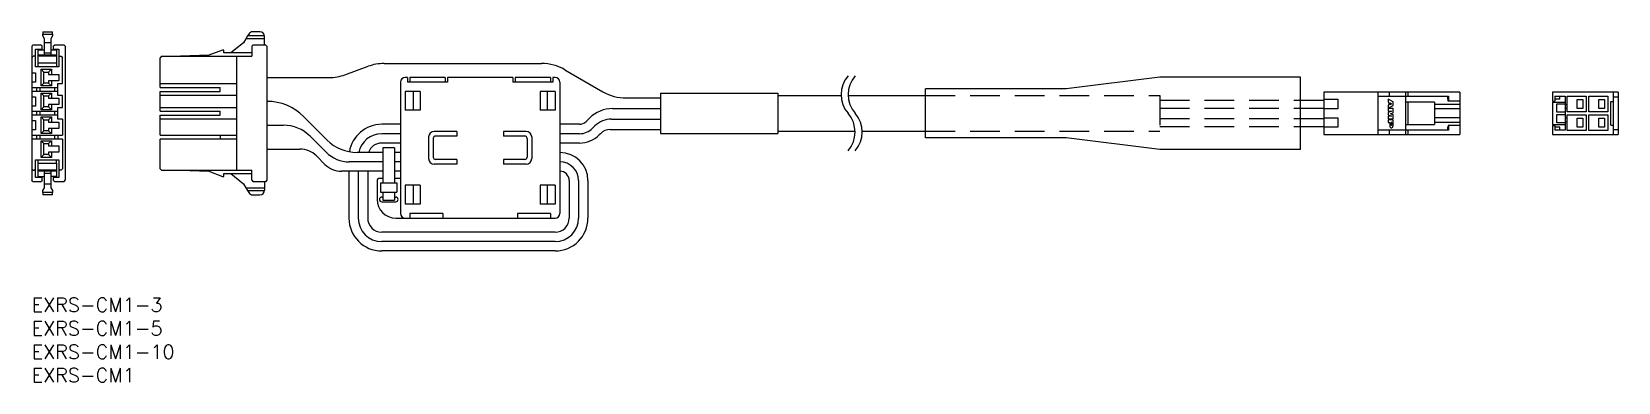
# Model space of a CAD drawing. Extents: x 0 to 339, y -18 to 57.
import ezdxf

# ---------------------------------------------------------------- set-up
doc = ezdxf.new("R2010")
doc.units = 0
doc.header["$LTSCALE"] = 0.5
doc.linetypes.add('DASHED', pattern=[19.05, 12.7, -6.35])
for name, color, linetype in [('MSM_CONTINUOUS', 7, 'CONTINUOUS'), ('MSM_DASHED', 4, 'DASHED'), ('MSM_NARROW', 5, 'CONTINUOUS'), ('MSM_PART_NUMBER', 7, 'CONTINUOUS')]:
    doc.layers.add(name, color=color, linetype=linetype)
doc.styles.get("Standard").update_dxf_attribs({"font": 'txt.shx', "height": 1, "bigfont": 'bigfont.shx'})

# ---------------------------------------------------------------- blocks, each defined once
blk = doc.blocks.new('*U2')
at = {"layer": 'MSM_PART_NUMBER'}
blk.add_text('EXRS-CM1-3', height=3, dxfattribs=at).set_placement((0, -3))
blk = doc.blocks.new('*U3')
at = {"layer": 'MSM_PART_NUMBER'}
blk.add_text('EXRS-CM1-5', height=3, dxfattribs=at).set_placement((0, -8))
blk = doc.blocks.new('*U4')
at = {"layer": 'MSM_PART_NUMBER'}
blk.add_text('EXRS-CM1-10', height=3, dxfattribs=at).set_placement((0, -13))
blk = doc.blocks.new('*U5')
at = {"layer": 'MSM_PART_NUMBER'}
blk.add_text('EXRS-CM1', height=3, dxfattribs=at).set_placement((0, -18))

msp = doc.modelspace()

# ---------------------------------------------------------------- linework, layer by layer
at = {"layer": 'MSM_CONTINUOUS'}
for p, q in [((2.4, 56.74), (4.4, 56.74)), ((2.4, 56.74), (2.4, 56.26)), ((2.4, 55.84), (2.4, 56.26)), ((2.4, 56.26), (4.4, 56.26)), ((2.7, 55.24), (2.4, 55.84)), ((2.7, 51.72), (2.7, 55.24)), ((4.1, 54.36), (2.7, 54.36)), ((4.4, 55.84), (4.1, 55.24)), ((4.1, 55.24), (4.1, 51.72)), ((4.4, 56.26), (4.4, 56.74)), ((4.4, 56.26), (4.4, 55.84)), ((45.18, 54.36), (42.48, 52.22)), ((45.71, 55.24), (45.18, 54.36)), ((46.07, 55.84), (45.71, 55.24)), ((49.68, 55.24), (45.71, 55.24)), ((46.32, 56.26), (46.07, 55.84)), ((49.67, 55.84), (46.07, 55.84)), ((48.68, 56.74), (47.18, 56.74)), ((49.68, 53.94), (49.68, 55.74)), ((0.3, 53.94), (0, 53.64)), ((0, 53.64), (0, 25.06)), ((0, 51.21), (0.3, 51.51)), ((0.3, 53.94), (1.9, 53.94)), ((0.8, 51.51), (0.3, 51.51)), ((0.8, 49.27), (0.8, 53.02)), ((0.8, 53.02), (2.2, 53.02)), ((2.7, 52.82), (1.3, 52.82)), ((1.3, 52.82), (1.3, 51.72)), ((5.25, 51.72), (1.3, 51.72)), ((1.3, 51.72), (1.3, 51.51)), ((5.25, 51.51), (1.3, 51.51)), ((1.3, 51.51), (1.3, 50.01)), ((2.2, 53.64), (1.9, 53.94)), ((2.2, 53.02), (2.2, 53.64)), ((2.7, 52.22), (4.1, 52.22)), ((5.25, 52.82), (4.1, 52.82)), ((4.6, 53.64), (4.9, 53.94)), ((4.6, 53.64), (4.6, 53.02)), ((4.6, 53.02), (5.75, 53.02)), ((4.9, 53.94), (6.85, 53.94)), ((5.25, 52.82), (5.25, 51.72)), ((5.25, 51.72), (5.25, 51.51)), ((5.25, 51.51), (5.25, 50.01)), ((5.75, 53.02), (5.75, 49.27)), ((5.75, 51.51), (6.25, 51.51)), ((6.25, 51.51), (6.55, 51.21)), ((6.55, 45.68), (6.55, 51.21)), ((7.15, 53.64), (6.85, 53.94)), ((7.15, 53.64), (7.15, 25.06)), ((27.68, 51.51), (27.38, 51.21)), ((27.38, 44.85), (27.38, 51.21)), ((27.68, 51.51), (46.98, 51.51)), ((37.78, 51.72), (31.77, 51.51)), ((40.68, 52.82), (37.78, 51.72)), ((40.98, 52.82), (40.68, 52.82)), ((40.96, 52.22), (40.98, 52.82)), ((46.98, 52.22), (40.96, 52.22)), ((43.68, 51.51), (43.68, 27.19)), ((46.11, 51.51), (46.98, 51.61)), ((47.28, 53.94), (46.98, 53.64)), ((46.98, 53.64), (46.98, 51.51)), ((47.28, 53.94), (49.88, 53.94)), ((50.18, 53.64), (49.88, 53.94)), ((50.18, 53.64), (50.18, 25.06)), ((0, 47.97), (0.8, 47.97)), ((5.75, 49.27), (0.8, 49.27)), ((0.8, 47.97), (0.8, 45.97)), ((5.25, 50.01), (1.3, 50.01)), ((1.3, 50.01), (1.3, 49.27)), ((2, 48.74), (4.2, 48.74)), ((2, 45.2), (2, 48.74)), ((2, 48.74), (2.6, 48.14)), ((2.6, 45.79), (2.6, 48.14)), ((2.6, 48.14), (3.6, 48.14)), ((4.2, 48.74), (3.6, 48.14)), ((3.6, 48.14), (3.6, 47.64)), ((3.6, 47.64), (5.75, 47.64)), ((4.2, 48.74), (4.2, 47.64)), ((5.25, 50.01), (5.25, 49.27)), ((5.75, 47.64), (5.75, 46.3)), ((66.84, 47.57), (71.76, 49.37)), ((75.19, 49.97), (108.78, 49.97)), ((113.78, 48.63), (121.86, 43.96)), ((0.8, 45.97), (0, 45.97)), ((0, 44.85), (5.55, 44.85)), ((5.55, 44.01), (0, 44.01)), ((1, 44.85), (1, 44.01)), ((1.7, 44.85), (1.7, 44.01)), ((2, 45.2), (2.6, 45.79)), ((4.2, 45.2), (2, 45.2)), ((3.6, 45.79), (2.6, 45.79)), ((3.6, 46.3), (3.6, 45.79)), ((5.75, 46.3), (3.6, 46.3)), ((3.6, 45.79), (4.2, 45.2)), ((4.2, 46.3), (4.2, 45.2)), ((4.85, 44.85), (4.85, 44.01)), ((5.55, 45.68), (6.55, 45.68)), ((5.55, 43.18), (5.55, 45.68)), ((27.38, 45.68), (43.68, 45.68)), ((27.38, 44.85), (40.18, 44.85)), ((27.38, 39.77), (27.38, 44.01)), ((27.38, 44.01), (40.18, 44.01)), ((40.18, 44.01), (40.18, 44.85)), ((50.18, 46.97), (63.42, 46.97)), ((78.68, 46), (78.68, 18)), ((80.18, 47), (79.68, 47)), ((80.18, 47), (80.18, 46)), ((88.68, 46), (80.18, 46)), ((88.18, 47), (80.68, 47)), ((80.68, 47), (80.68, 46)), ((88.18, 47), (88.18, 46)), ((88.68, 47), (88.68, 46)), ((102.68, 47), (88.68, 47)), ((102.68, 47), (102.68, 46)), ((111.18, 46), (102.68, 46)), ((103.18, 47), (103.18, 46)), ((110.68, 47), (103.18, 47)), ((110.68, 47), (110.68, 46)), ((111.68, 47), (111.18, 47)), ((111.18, 47), (111.18, 46)), ((112.68, 46), (112.68, 18)), ((190.7, 34.15), (190.7, 44.55)), ((220.7, 44.55), (190.7, 44.55)), ((240.7, 47.05), (220.7, 44.55)), ((270.7, 47.05), (240.7, 47.05)), ((270.7, 31.65), (270.7, 47.05)), ((0, 42.89), (0.8, 42.89)), ((0.8, 40.89), (0, 40.89)), ((0.8, 42.89), (0.8, 40.89)), ((2, 43.67), (4.2, 43.67)), ((2, 43.67), (2.6, 43.07)), ((2, 40.12), (2, 43.67)), ((2, 40.12), (2.6, 40.72)), ((2.6, 43.07), (3.6, 43.07)), ((2.6, 40.72), (2.6, 43.07)), ((3.6, 40.72), (2.6, 40.72)), ((4.2, 43.67), (3.6, 43.07)), ((3.6, 43.07), (3.6, 42.57)), ((3.6, 42.57), (5.75, 42.57)), ((3.6, 41.21), (3.6, 40.72)), ((5.75, 41.21), (3.6, 41.21)), ((3.6, 40.72), (4.2, 40.12)), ((4.2, 43.67), (4.2, 42.57)), ((4.2, 41.21), (4.2, 40.12)), ((6.55, 43.18), (5.55, 43.18)), ((5.75, 42.57), (5.75, 41.21)), ((6.55, 40.6), (6.55, 43.18)), ((43.68, 43.18), (27.38, 43.18)), ((50.18, 41.89), (50.23, 41.89)), ((79.68, 44), (79.68, 40)), ((82.88, 44), (79.68, 44)), ((81.38, 44), (81.38, 40)), ((82.88, 44), (82.88, 40)), ((111.68, 44), (108.48, 44)), ((108.48, 44), (108.48, 40)), ((109.98, 44), (109.98, 40)), ((111.68, 44), (111.68, 40)), ((126.86, 42.62), (134.18, 42.62)), ((134.18, 43.65), (134.18, 35.05)), ((134.18, 43.65), (159.18, 43.65)), ((159.18, 43.65), (159.18, 35.05)), ((159.18, 43.15), (172.68, 43.15)), ((174.2, 43.15), (190.7, 43.15)), ((270.7, 42.18), (275.7, 42.18)), ((304.7, 43.88), (275.7, 43.88)), ((275.7, 43.88), (275.7, 34.82)), ((275.7, 42.33), (278.7, 42.33)), ((278.7, 42.33), (278.7, 40.33)), ((287.2, 43.88), (287.2, 34.82)), ((287.2, 42.97), (302.28, 42.97)), ((289.44, 42.35), (289.44, 41.7)), ((290.48, 41.77), (289.44, 42.35)), ((289.44, 41.7), (289.45, 41.7)), ((289.44, 41.7), (289.55, 41.64)), ((289.55, 41.12), (289.44, 41.06)), ((289.44, 41.06), (289.45, 41.06)), ((289.44, 41.06), (289.44, 40.41)), ((289.44, 40.41), (290.48, 40.99)), ((289.45, 42.35), (289.45, 41.7)), ((289.45, 41.7), (289.56, 41.64)), ((289.56, 41.12), (289.45, 41.06)), ((289.45, 41.06), (289.45, 40.41)), ((289.55, 41.64), (289.56, 41.64)), ((289.55, 41.64), (289.55, 41.12)), ((289.55, 41.12), (289.56, 41.12)), ((289.56, 41.64), (289.56, 41.12)), ((289.6, 43.88), (289.6, 42.97)), ((289.81, 41.52), (289.81, 41.24)), ((289.81, 41.52), (289.82, 41.52)), ((290.11, 41.38), (289.81, 41.52)), ((289.81, 41.24), (290.11, 41.38)), ((289.82, 41.24), (289.81, 41.24)), ((289.82, 41.52), (290.12, 41.38)), ((290.12, 41.38), (289.82, 41.24)), ((290.11, 41.38), (290.12, 41.38)), ((290.48, 40.99), (290.48, 41.77)), ((293.1, 43.88), (293.1, 34.82)), ((299.3, 41.75), (293.1, 41.75)), ((293.6, 43.88), (293.6, 42.97)), ((293.6, 41.75), (293.6, 36.95)), ((299.3, 41.75), (299.3, 36.95)), ((304.7, 41.25), (299.3, 41.25)), ((302.1, 42.97), (302.1, 42.33)), ((302.22, 42.33), (302.1, 42.33)), ((302.22, 41.92), (302.22, 42.33)), ((304.7, 41.92), (302.22, 41.92)), ((302.28, 42.97), (302.28, 41.92)), ((304.7, 43.88), (304.7, 34.82)), ((338.51, 43.88), (324.51, 43.88)), ((324.51, 43.88), (324.51, 41.92)), ((324.51, 41.92), (325.01, 41.92)), ((324.51, 41.75), (324.51, 36.95)), ((324.51, 41.75), (327.16, 41.75)), ((325.01, 42.97), (325.01, 41.92)), ((325.01, 42.97), (327.16, 42.97)), ((326.01, 42.33), (325.01, 42.33)), ((325.41, 39.6), (325.41, 41.35)), ((325.41, 41.35), (327.16, 41.35)), ((326.01, 42.33), (326.01, 42.97)), ((327.16, 42.97), (327.16, 35.72)), ((327.16, 41.25), (327.61, 41.25)), ((327.61, 43), (331.66, 43)), ((327.61, 39.66), (327.61, 43)), ((329.76, 42.28), (330.96, 42.28)), ((329.76, 40.38), (329.76, 42.28)), ((330.96, 42.28), (330.96, 40.38)), ((331.66, 43), (331.66, 39.66)), ((332.21, 43), (336.26, 43)), ((332.21, 39.66), (332.21, 43)), ((334.36, 42.28), (335.56, 42.28)), ((334.36, 40.38), (334.36, 42.28)), ((335.56, 42.28), (335.56, 40.38)), ((336.26, 43), (336.26, 39.66)), ((336.96, 41.88), (337.51, 41.88)), ((336.96, 36.82), (336.96, 41.88)), ((337.51, 34.82), (337.51, 43.88)), ((337.51, 42.88), (338.51, 42.88)), ((338.51, 43.88), (338.51, 34.82)), ((0, 39.77), (5.55, 39.77)), ((5.55, 38.93), (0, 38.93)), ((0, 37.81), (0.8, 37.81)), ((0.8, 37.81), (0.8, 35.81)), ((1, 39.77), (1, 38.93)), ((1.7, 39.77), (1.7, 38.93)), ((4.2, 40.12), (2, 40.12)), ((2, 35.03), (2, 38.58)), ((2, 38.58), (2.6, 37.98)), ((2, 38.58), (4.2, 38.58)), ((2.6, 35.63), (2.6, 37.98)), ((2.6, 37.98), (3.6, 37.98)), ((4.2, 38.58), (3.6, 37.98)), ((3.6, 37.98), (3.6, 37.49)), ((3.6, 37.49), (5.75, 37.49)), ((4.2, 38.58), (4.2, 37.49)), ((4.85, 39.77), (4.85, 38.93)), ((5.55, 38.1), (5.55, 40.6)), ((5.55, 40.6), (6.55, 40.6)), ((6.55, 38.1), (5.55, 38.1)), ((5.75, 37.49), (5.75, 36.13)), ((6.55, 38.1), (6.55, 34.69)), ((27.38, 40.6), (43.68, 40.6)), ((27.38, 39.77), (40.18, 39.77)), ((27.38, 34.69), (27.38, 38.93)), ((27.38, 38.93), (40.18, 38.93)), ((43.68, 38.1), (27.38, 38.1)), ((40.18, 38.93), (40.18, 39.77)), ((63.04, 33.64), (58.01, 38.67)), ((82.88, 40), (79.68, 40)), ((111.68, 40), (108.48, 40)), ((119, 38.32), (118.27, 37.59)), ((123.7, 38.12), (134.18, 38.12)), ((123.95, 40.37), (134.18, 40.37)), ((270.7, 40.48), (275.7, 40.48)), ((270.7, 38.22), (275.7, 38.22)), ((278.7, 40.33), (275.7, 40.33)), ((275.7, 38.37), (278.7, 38.37)), ((278.7, 38.37), (278.7, 36.37)), ((289.44, 40.38), (289.44, 39.81)), ((290.48, 40.38), (289.44, 40.38)), ((290.11, 39.81), (289.44, 39.52)), ((289.44, 39.81), (290.12, 39.81)), ((289.44, 39.52), (289.45, 39.52)), ((289.44, 39.52), (289.44, 38.99)), ((289.44, 38.99), (289.45, 38.99)), ((289.44, 38.99), (290.11, 38.71)), ((289.44, 38.71), (289.44, 38.14)), ((290.12, 38.71), (289.44, 38.71)), ((289.44, 38.14), (290.48, 38.14)), ((289.44, 37.98), (289.44, 37.41)), ((290.48, 37.98), (289.44, 37.98)), ((289.44, 37.41), (289.75, 37.41)), ((289.45, 40.38), (289.45, 39.81)), ((290.12, 39.81), (289.45, 39.52)), ((289.45, 39.52), (289.45, 38.99)), ((289.45, 38.99), (290.12, 38.71)), ((289.45, 38.71), (289.45, 38.14)), ((289.45, 37.98), (289.45, 37.41)), ((289.75, 37.41), (289.75, 36.92)), ((289.75, 37.41), (289.75, 36.92)), ((289.94, 39.26), (290.48, 39.47)), ((290.48, 39.04), (289.94, 39.26)), ((290.2, 37.41), (290.04, 37.41)), ((290.04, 37.41), (290.04, 36.92)), ((290.19, 36.92), (290.19, 37.41)), ((290.2, 37.41), (290.2, 36.92)), ((290.48, 39.47), (290.48, 40.38)), ((290.48, 38.14), (290.48, 39.04)), ((290.48, 36.92), (290.48, 37.98)), ((299.3, 40.35), (304.7, 40.35)), ((304.7, 38.35), (299.3, 38.35)), ((299.3, 37.45), (304.7, 37.45)), ((327.16, 39.6), (325.41, 39.6)), ((325.41, 37.35), (325.41, 39.1)), ((325.41, 39.1), (327.16, 39.1)), ((327.16, 37.35), (325.41, 37.35)), ((327.61, 40.35), (327.16, 40.35)), ((327.16, 38.35), (327.61, 38.35)), ((327.61, 37.45), (327.16, 37.45)), ((331.66, 39.66), (327.61, 39.66)), ((327.61, 39.05), (331.66, 39.05)), ((327.61, 35.69), (327.61, 39.05)), ((330.96, 40.38), (329.76, 40.38)), ((329.76, 36.42), (329.76, 38.32)), ((329.76, 38.32), (330.96, 38.32)), ((330.96, 38.32), (330.96, 36.42)), ((331.66, 39.05), (331.66, 35.69)), ((336.26, 39.66), (332.21, 39.66)), ((332.21, 39.05), (336.26, 39.05)), ((332.21, 35.69), (332.21, 39.05)), ((335.56, 40.38), (334.36, 40.38)), ((334.36, 36.42), (334.36, 38.32)), ((334.36, 38.32), (335.56, 38.32)), ((335.56, 38.32), (335.56, 36.42)), ((336.26, 39.05), (336.26, 35.69)), ((0.8, 35.81), (0, 35.81)), ((0, 34.69), (6.55, 34.69)), ((1, 34.69), (1, 33.85)), ((1.7, 34.69), (1.7, 33.85)), ((2, 35.03), (2.6, 35.63)), ((4.2, 35.03), (2, 35.03)), ((3.6, 35.63), (2.6, 35.63)), ((3.6, 36.13), (3.6, 35.63)), ((5.75, 36.13), (3.6, 36.13)), ((3.6, 35.63), (4.2, 35.03)), ((4.2, 36.13), (4.2, 35.03)), ((4.85, 34.69), (4.85, 33.85)), ((5.55, 34.69), (5.55, 33.85)), ((27.38, 34.69), (43.68, 34.69)), ((40.18, 34.69), (40.18, 33.85)), ((50.18, 36.81), (53.73, 36.81)), ((62.8, 31.05), (59.38, 34.47)), ((78.68, 37), (74.68, 37)), ((78.68, 35), (74.68, 35)), ((84.68, 34.3), (84.68, 29.7)), ((85.68, 34), (85.68, 30)), ((90.68, 35.5), (85.88, 35.5)), ((90.68, 34.5), (86.18, 34.5)), ((90.68, 35.5), (90.68, 34.5)), ((105.48, 35.5), (100.68, 35.5)), ((100.68, 35.5), (100.68, 34.5)), ((105.18, 34.5), (100.68, 34.5)), ((105.68, 34), (105.68, 30)), ((106.68, 34.3), (106.68, 29.7)), ((116.85, 37), (112.68, 37)), ((116.85, 35), (112.68, 35)), ((120.17, 36.66), (119.68, 36.17)), ((121.33, 35), (121.09, 34.76)), ((123.45, 35.87), (134.18, 35.87)), ((134.18, 35.05), (159.18, 35.05)), ((159.18, 35.55), (175.68, 35.55)), ((177.19, 35.55), (190.7, 35.55)), ((220.7, 34.15), (190.7, 34.15)), ((240.7, 31.65), (220.7, 34.15)), ((270.7, 36.52), (275.7, 36.52)), ((278.7, 36.37), (275.7, 36.37)), ((275.7, 34.82), (304.7, 34.82)), ((302.28, 35.72), (287.2, 35.72)), ((289.6, 35.72), (289.6, 34.82)), ((289.75, 36.92), (289.75, 36.92)), ((290.11, 36.85), (290.12, 36.85)), ((290.2, 36.92), (290.19, 36.92)), ((293.1, 36.95), (299.3, 36.95)), ((293.6, 35.72), (293.6, 34.82)), ((302.1, 36.37), (302.1, 35.72)), ((302.22, 36.37), (302.1, 36.37)), ((302.22, 36.77), (302.22, 36.37)), ((304.7, 36.77), (302.22, 36.77)), ((302.28, 36.77), (302.28, 35.72)), ((324.51, 36.95), (327.16, 36.95)), ((324.51, 36.77), (325.01, 36.77)), ((324.51, 36.77), (324.51, 34.82)), ((324.51, 34.82), (338.51, 34.82)), ((325.01, 36.77), (325.01, 35.72)), ((326.01, 36.37), (325.01, 36.37)), ((327.16, 35.72), (325.01, 35.72)), ((326.01, 35.72), (326.01, 36.37)), ((331.66, 35.69), (327.61, 35.69)), ((330.96, 36.42), (329.76, 36.42)), ((336.26, 35.69), (332.21, 35.69)), ((335.56, 36.42), (334.36, 36.42)), ((336.96, 36.82), (337.51, 36.82)), ((338.51, 35.82), (337.51, 35.82)), ((6.55, 33.85), (0, 33.85)), ((2, 33.5), (4.2, 33.5)), ((2, 29.96), (2, 33.5)), ((2, 33.5), (2.6, 32.91)), ((2, 29.96), (2.6, 30.56)), ((2.6, 32.91), (3.6, 32.91)), ((2.6, 30.56), (2.6, 32.91)), ((3.6, 30.56), (2.6, 30.56)), ((4.2, 33.5), (3.6, 32.91)), ((3.6, 32.91), (3.6, 32.4)), ((3.6, 32.4), (5.75, 32.4)), ((3.6, 31.06), (3.6, 30.56)), ((5.75, 31.06), (3.6, 31.06)), ((3.6, 30.56), (4.2, 29.96)), ((4.2, 33.5), (4.2, 32.4)), ((4.2, 31.06), (4.2, 29.96)), ((5.75, 32.4), (5.75, 31.06)), ((6.55, 33.85), (6.55, 27.49)), ((27.38, 27.49), (27.38, 33.85)), ((43.68, 33.85), (27.38, 33.85)), ((50.18, 31.73), (57.22, 31.73)), ((74.93, 31), (69.41, 31)), ((78.68, 33), (74.68, 33)), ((74.93, 32), (74.93, 24.5)), ((77.43, 32), (74.93, 32)), ((77.43, 32), (77.43, 24.5)), ((78.68, 31), (77.43, 31)), ((116.85, 33), (112.68, 33)), ((270.7, 31.65), (240.7, 31.65)), ((0.3, 27.19), (0, 27.49)), ((0.3, 27.19), (0.5, 27.19)), ((0.8, 27.49), (0.5, 27.19)), ((0.8, 29.43), (5.75, 29.43)), ((0.8, 25.68), (0.8, 29.43)), ((1.3, 29.43), (1.3, 28.69)), ((1.3, 28.69), (5.25, 28.69)), ((1.3, 28.69), (1.3, 27.19)), ((5.25, 27.19), (1.3, 27.19)), ((1.3, 27.19), (1.3, 26.98)), ((4.2, 29.96), (2, 29.96)), ((5.25, 28.69), (5.25, 29.43)), ((5.25, 28.69), (5.25, 27.19)), ((5.25, 27.19), (5.25, 26.98)), ((5.75, 29.43), (5.75, 25.68)), ((5.75, 27.49), (6.05, 27.19)), ((6.25, 27.19), (6.05, 27.19)), ((6.25, 27.19), (6.55, 27.49)), ((27.68, 27.19), (27.38, 27.49)), ((27.68, 27.19), (46.98, 27.19)), ((31.77, 27.19), (37.78, 26.98)), ((46.98, 25.06), (46.98, 27.19)), ((62.56, 28.46), (60.76, 30.27)), ((74.93, 29), (67.75, 29)), ((78.68, 29), (77.43, 29)), ((90.68, 28.5), (85.88, 28.5)), ((90.68, 29.5), (86.18, 29.5)), ((90.68, 29.5), (90.68, 28.5)), ((105.18, 29.5), (100.68, 29.5)), ((100.68, 29.5), (100.68, 28.5)), ((105.48, 28.5), (100.68, 28.5)), ((0.15, 24.91), (0, 25.06)), ((0.15, 24.91), (0.3, 24.76)), ((1.9, 24.76), (0.3, 24.76)), ((2.2, 25.68), (0.8, 25.68)), ((5.25, 26.98), (1.3, 26.98)), ((1.3, 26.98), (1.3, 25.88)), ((1.3, 25.88), (2.7, 25.88)), ((1.9, 24.76), (2.05, 24.91)), ((2.2, 25.06), (2.05, 24.91)), ((2.2, 25.06), (2.2, 25.68)), ((2.7, 23.46), (2.7, 26.98)), ((4.1, 26.48), (2.7, 26.48)), ((2.7, 24.34), (4.1, 24.34)), ((4.1, 26.98), (4.1, 23.46)), ((5.25, 25.88), (4.1, 25.88)), ((4.6, 25.68), (4.6, 25.06)), ((5.75, 25.68), (4.6, 25.68)), ((4.6, 25.06), (4.9, 24.76)), ((6.85, 24.76), (4.9, 24.76)), ((5.25, 26.98), (5.25, 25.88)), ((7, 24.91), (6.85, 24.76)), ((7, 24.91), (7.15, 25.06)), ((37.78, 26.98), (40.68, 25.88)), ((40.68, 25.88), (40.98, 25.88)), ((40.96, 26.48), (46.98, 26.48)), ((40.98, 25.88), (40.96, 26.48)), ((42.48, 26.48), (45.18, 24.34)), ((45.18, 24.34), (45.71, 23.46)), ((46.98, 25.06), (47.28, 24.76)), ((49.88, 24.76), (47.28, 24.76)), ((49.68, 24.76), (49.68, 22.96)), ((50.18, 25.06), (49.88, 24.76)), ((74.93, 27), (66.09, 27)), ((67.68, 27), (67.68, 17)), ((69.68, 27), (69.68, 17)), ((71.68, 27), (71.68, 17)), ((73.68, 25), (73.68, 21)), ((74.18, 25.5), (74.93, 25.5)), ((74.43, 24.5), (74.43, 22.5)), ((74.43, 24.5), (77.93, 24.5)), ((78.68, 27), (77.43, 27)), ((77.43, 25.5), (78.68, 25.5)), ((77.93, 24.5), (77.93, 22.5)), ((79.68, 24), (79.68, 20)), ((82.88, 24), (79.68, 24)), ((81.38, 24), (81.38, 20)), ((82.88, 24), (82.88, 20)), ((111.68, 24), (108.48, 24)), ((108.48, 24), (108.48, 20)), ((109.98, 24), (109.98, 20)), ((111.68, 24), (111.68, 20)), ((114.68, 25), (114.68, 17)), ((116.68, 25), (116.68, 17)), ((118.68, 25), (118.68, 17)), ((2.4, 22.86), (2.7, 23.46)), ((2.4, 22.44), (2.4, 22.86)), ((4.4, 22.44), (2.4, 22.44)), ((2.4, 22.44), (2.4, 21.96)), ((4.4, 21.96), (2.4, 21.96)), ((4.1, 23.46), (4.4, 22.86)), ((4.4, 22.86), (4.4, 22.44)), ((4.4, 21.96), (4.4, 22.44)), ((45.71, 23.46), (46.07, 22.86)), ((45.71, 23.46), (49.68, 23.46)), ((46.07, 22.86), (46.32, 22.44)), ((46.07, 22.86), (49.67, 22.86)), ((47.18, 21.96), (48.68, 21.96)), ((74.43, 22.5), (77.93, 22.5)), ((74.68, 21.5), (74.93, 21.5)), ((74.68, 20.5), (77.68, 20.5)), ((74.93, 22.5), (74.93, 20.8)), ((74.93, 20.8), (77.43, 20.8)), ((77.43, 22.5), (77.43, 20.8)), ((77.43, 21.5), (77.68, 21.5)), ((77.68, 17), (111.68, 17)), ((82.88, 20), (79.68, 20)), ((87.68, 18), (80.68, 18)), ((80.68, 18), (80.68, 17)), ((87.68, 18), (87.68, 17)), ((103.68, 18), (103.68, 17)), ((110.68, 18), (103.68, 18)), ((111.68, 20), (108.48, 20)), ((110.68, 18), (110.68, 17)), ((111.68, 14), (74.68, 14)), ((111.68, 12), (74.68, 12)), ((111.68, 10), (74.68, 10))]:
    msp.add_line(p, q, dxfattribs=at)
for centre, radius, start, end in [((47.18, 55.74), 1, 90, 148.9415), ((48.68, 55.74), 1, 0, 90), ((63.42, 56.97), 10, 270, 290), ((75.19, 39.97), 10, 90, 110), ((108.78, 39.97), 10, 60, 90), ((79.68, 46), 1, 90, 180), ((111.68, 46), 1, 0, 90), ((50.23, 30.89), 11, 45, 90), ((126.86, 52.62), 10, 240, 270), ((116.85, 39), 2, 270, 315), ((123.95, 33.37), 7, 90, 135), ((123.7, 33.12), 5, 90, 135), ((53.73, 28.81), 8, 45, 90), ((74.68, 30), 7, 90, 170.5495), ((74.68, 30), 5, 90, 168.463), ((85.88, 34.3), 1.2, 90, 180), ((86.18, 34), 0.5, 90, 180), ((105.18, 34), 0.5, 0, 90), ((105.48, 34.3), 1.2, 0, 90), ((116.85, 39), 4, 270, 315), ((116.85, 39), 6, 270, 315), ((123.45, 32.88), 3, 90, 135), ((295.37, 37.14), 5.63, 182.1755, 184.8709), ((291.33, 36.89), 1.57, 178.8613, 192.2629), ((290.53, 36.75), 0.776, 186.6725, 206.5086), ((290.25, 36.64), 0.469, 189.81, 226.546), ((290.13, 36.54), 0.321, 206.2089, 244.4396), ((290.11, 36.51), 0.278, 229.5746, 271.1955), ((290.11, 36.55), 0.318, 247.7457, 270.7341), ((290.11, 36.92), 0.0772, 179.919, 0.081), ((290.12, 36.51), 0.281, 267.7319, 310.3564), ((290.12, 36.92), 0.0773, 270.0504, 0.0503), ((289.98, 36.64), 0.469, 313.4322, 350.1793), ((288.57, 36.93), 1.91, 348.9208, 359.9477), ((57.22, 26.73), 5, 45, 90), ((67.75, 36), 7, 225, 270), ((69.41, 40), 9, 225, 270), ((74.68, 30), 3, 90, 160.5288), ((112.68, 25), 6, 0, 90), ((66.09, 32), 5, 225, 270), ((85.88, 29.7), 1.2, 180, 270), ((86.18, 30), 0.5, 180, 270), ((105.18, 30), 0.5, 270, 0), ((105.48, 29.7), 1.2, 270, 0), ((112.68, 25), 4, 0, 90), ((74.18, 25), 0.5, 90, 180), ((112.68, 25), 2, 0, 90), ((47.18, 22.96), 1, 211.0585, 270), ((48.68, 22.96), 1, 270, 360), ((77.68, 21), 4, 180, 270), ((74.68, 21), 0.5, 90, 270), ((77.68, 21), 0.5, 270, 90), ((74.68, 17), 7, 180, 270), ((74.68, 17), 5, 180, 270), ((74.68, 17), 3, 180, 270), ((79.68, 18), 1, 180, 270), ((111.68, 18), 1, 270, 0), ((111.68, 17), 3, 270, 0), ((111.68, 17), 7, 270, 0), ((111.68, 17), 5, 270, 0)]:
    msp.add_arc(centre, radius, start, end, dxfattribs=at)
at = {"layer": 'MSM_DASHED'}
for p, q in [((190.7, 43.15), (240.7, 43.15)), ((240.7, 43.15), (240.7, 35.55)), ((240.7, 42.18), (270.7, 42.18)), ((240.7, 40.48), (270.7, 40.48)), ((240.7, 38.22), (270.7, 38.22)), ((190.7, 35.55), (240.7, 35.55)), ((240.7, 36.52), (270.7, 36.52))]:
    msp.add_line(p, q, dxfattribs=at)
at = {"layer": 'MSM_NARROW'}
for centre, start, end in [((178.76, 43.35), 138.8879, 221.1121), ((180.28, 43.35), 138.8879, 221.1121), ((169.6, 35.35), 318.8879, 41.1121), ((171.11, 35.35), 318.8879, 41.1121)]:
    msp.add_arc(centre, 6.08, start, end, dxfattribs=at)

# ---------------------------------------------------------------- block references
at = {"layer": 'MSM_CONTINUOUS'}
for name in ['*U2', '*U3', '*U4', '*U5']:
    msp.add_blockref(name, (0, 0), dxfattribs=at)

doc.saveas('drawing.dxf')
